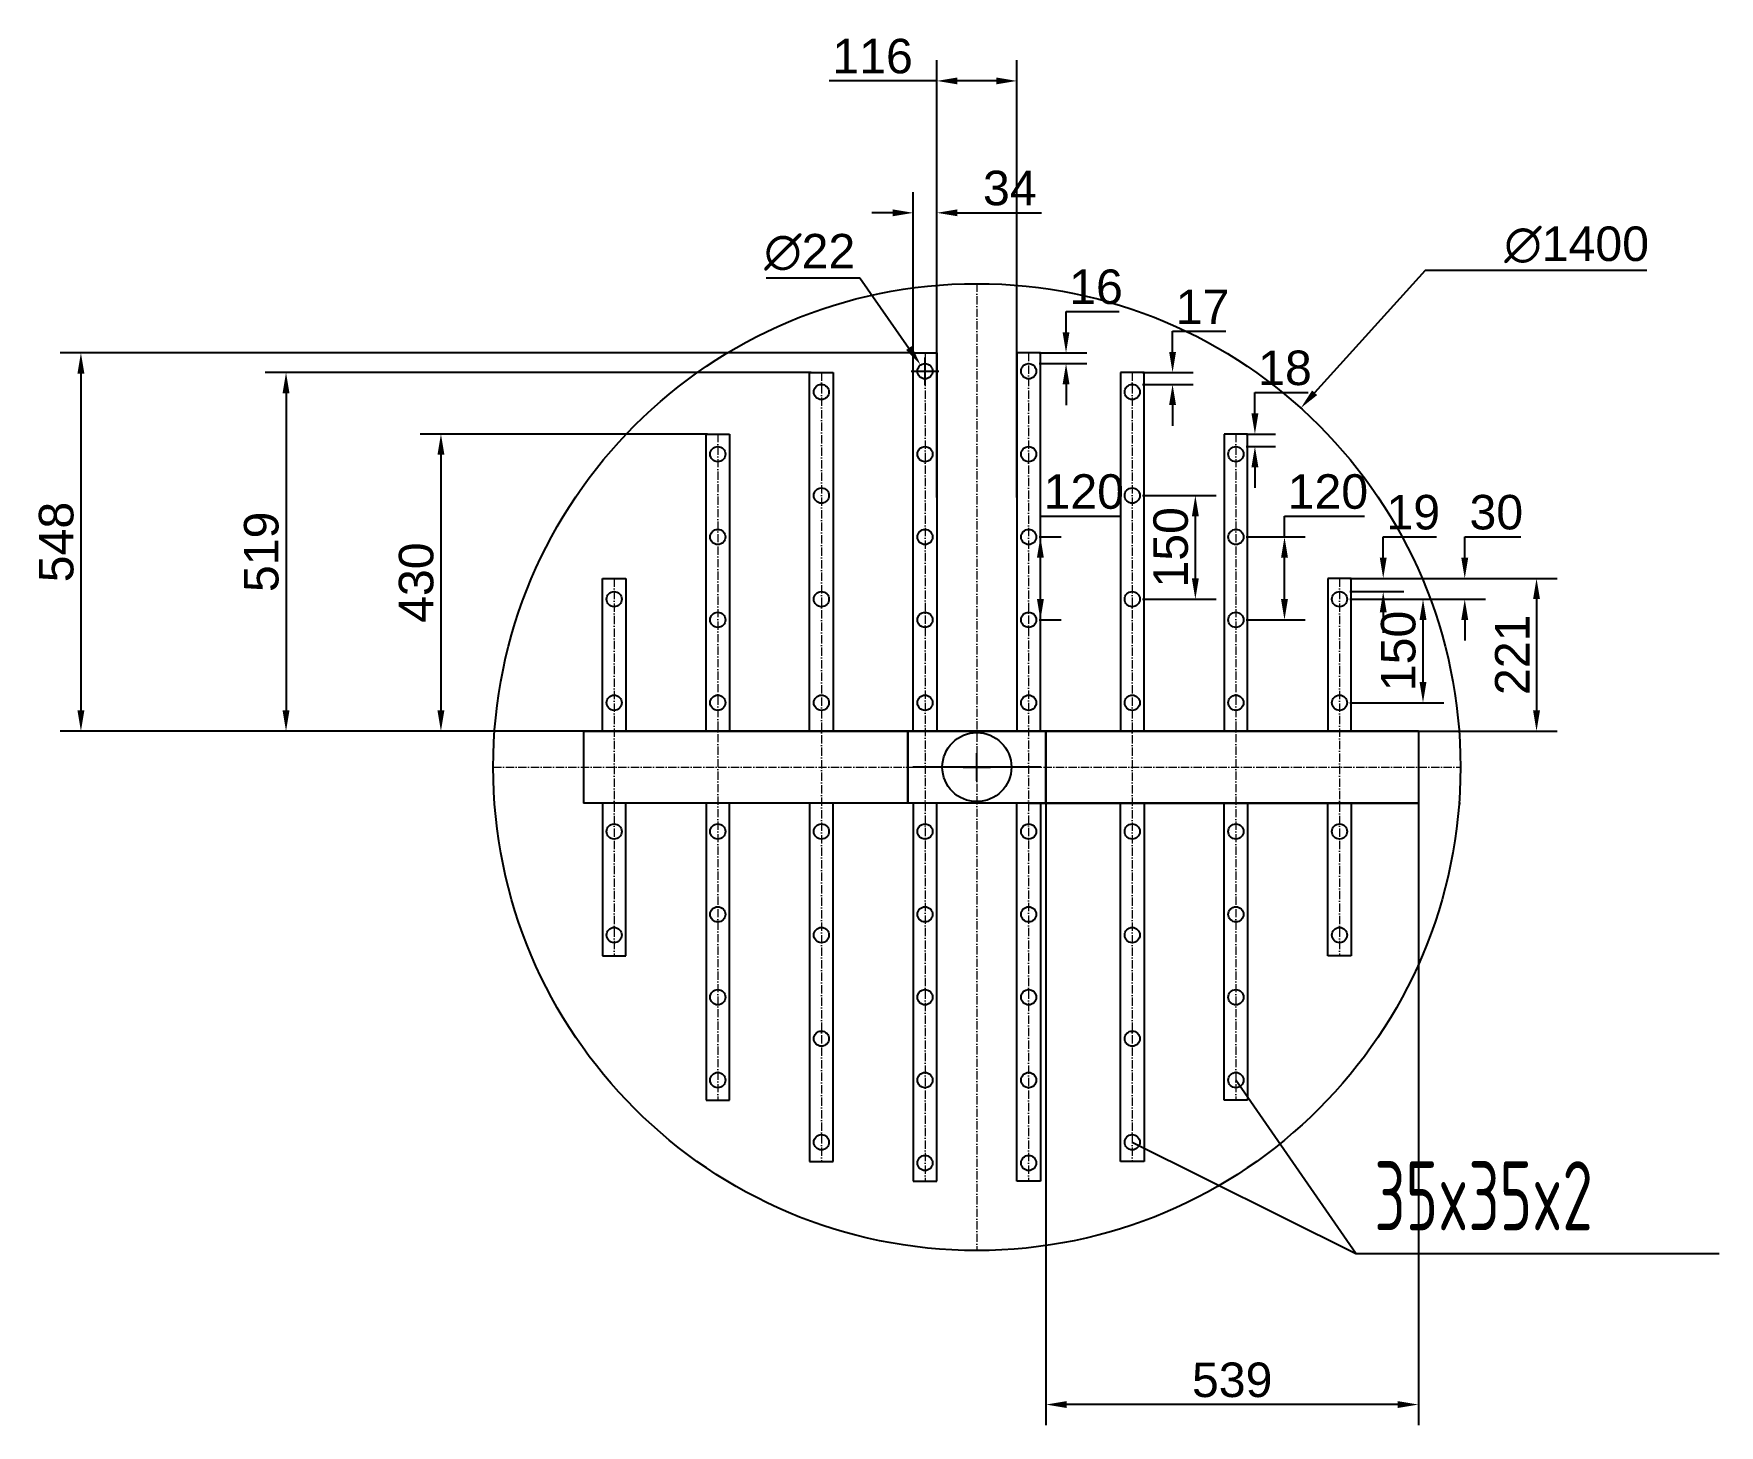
# Model space of a CAD drawing. Header units: inches. Extents: x 23346 to 25785, y 7168 to 9183.
import ezdxf

# ---------------------------------------------------------------- set-up
doc = ezdxf.new("R2010")
doc.units = ezdxf.units.IN
doc.header["$MEASUREMENT"] = 0
doc.linetypes.add('ACAD_ISO04W100', pattern=[30, 24, -3, 0, -3])
doc.linetypes.add('ACAD_ISO10W100', pattern=[18, 12, -3, 0, -3])
doc.layers.get('Defpoints').update_dxf_attribs({"color": 2})
doc.layers.add('1', color=7, linetype='Continuous')
doc.layers.add('Размеры', color=5, linetype='Continuous')
doc.layers.add('Filter_axis', color=10, linetype='ACAD_ISO04W100', lineweight=15)
doc.styles.get("Standard").update_dxf_attribs({"font": 'arial.ttf'})
doc.styles.add('ГОСТ', font='', dxfattribs={"width": 0.8, "height": 2.5})
doc.styles.get('ГОСТ').set_extended_font_data('GOST type A')
doc.dimstyles.new('ГОСТ', dxfattribs={"dimtxt": 50, "dimasz": 30, "dimexe": 30, "dimexo": 15, "dimgap": 10, "dimtad": 1, "dimtoh": 1, "dimdec": 0, "dimzin": 0, "dimdsep": 46, "dimtxsty": 'Standard', "dimcen": 20, "dimadec": 0, "dimazin": 0, "dimtfac": 1, "dimtdec": 0, "dimtofl": 0, "dimtmove": 0, "dimatfit": 3, "dimfxl": 1, "dimtolj": 1, "dimtzin": 0, "dimarcsym": 1})

# ---------------------------------------------------------------- blocks, each defined once
blk = doc.blocks.new('*D9')
at = {"layer": 'Defpoints', "color": 0, "transparency": 16777216}
for p in [(25179.6, 8640.9), (24242, 7601.3)]:
    blk.add_point(p, dxfattribs=at)
at = {"layer": 'Размеры', "color": 0, "lineweight": -2, "transparency": 16777216}
for p, q in [((25359.5, 8840.3), (25199.7, 8663.2)), ((25680.8, 8840.3), (25359.5, 8840.3)), ((24710.8, 8101.1), (24710.8, 8141.1)), ((24690.8, 8121.1), (24730.8, 8121.1))]:
    blk.add_line(p, q, dxfattribs=at)
at = {"layer": 'Размеры', "color": 0, "transparency": 16777216}
blk.add_solid([(25196, 8666.5), (25203.4, 8659.8), (25179.6, 8640.9)], dxfattribs=at)
at = {"layer": 'Размеры', "color": 0, "transparency": 16777216, "insert": (25579, 8877.3), "char_height": 50, "attachment_point": 5}
blk.add_mtext('\\A1;∅1400', dxfattribs=at)
blk = doc.blocks.new('*D10')
at = {"layer": 'Defpoints', "color": 0, "transparency": 16777216}
for p in [(25235.8, 8364.3), (25356.6, 8364.3), (25235.8, 8214.3)]:
    blk.add_point(p, dxfattribs=at)
at = {"layer": 'Размеры', "color": 0, "lineweight": -2, "transparency": 16777216}
for p, q in [((25250.8, 8364.3), (25386.6, 8364.3)), ((25356.6, 8244.3), (25356.6, 8334.3)), ((25250.8, 8214.3), (25386.6, 8214.3))]:
    blk.add_line(p, q, dxfattribs=at)
at = {"layer": 'Размеры', "color": 0, "transparency": 16777216}
for points in [[(25351.6, 8334.3), (25361.6, 8334.3), (25356.6, 8364.3)], [(25351.6, 8244.3), (25361.6, 8244.3), (25356.6, 8214.3)]]:
    blk.add_solid(points, dxfattribs=at)
at = {"layer": 'Размеры', "color": 0, "transparency": 16777216, "insert": (25321, 8289.3), "char_height": 50, "attachment_point": 5, "rotation": 90}
blk.add_mtext('\\A1;150', dxfattribs=at)
blk = doc.blocks.new('*D11')
at = {"layer": 'Defpoints', "color": 0, "transparency": 16777216}
for p in [(25085.8, 8454.3), (25156.1, 8454.3), (25085.8, 8334.3)]:
    blk.add_point(p, dxfattribs=at)
at = {"layer": 'Размеры', "color": 0, "lineweight": -2, "transparency": 16777216}
for p, q in [((25156.1, 8454.3), (25156.1, 8484.3)), ((25156.1, 8484.3), (25271.7, 8484.3)), ((25100.8, 8454.3), (25186.1, 8454.3)), ((25156.1, 8364.3), (25156.1, 8424.3)), ((25100.8, 8334.3), (25186.1, 8334.3))]:
    blk.add_line(p, q, dxfattribs=at)
at = {"layer": 'Размеры', "color": 0, "transparency": 16777216}
for points in [[(25151.1, 8424.3), (25161.1, 8424.3), (25156.1, 8454.3)], [(25151.1, 8364.3), (25161.1, 8364.3), (25156.1, 8334.3)]]:
    blk.add_solid(points, dxfattribs=at)
at = {"layer": 'Размеры', "color": 0, "transparency": 16777216, "insert": (25218.9, 8519.8), "char_height": 50, "attachment_point": 5}
blk.add_mtext('\\A1;120', dxfattribs=at)
blk = doc.blocks.new('*D12')
at = {"layer": 'Defpoints', "color": 0, "transparency": 16777216}
for p in [(24935.8, 8514.3), (25027.1, 8514.3), (24935.8, 8364.3)]:
    blk.add_point(p, dxfattribs=at)
at = {"layer": 'Размеры', "color": 0, "lineweight": -2, "transparency": 16777216}
for p, q in [((24950.8, 8514.3), (25057.1, 8514.3)), ((25027.1, 8394.3), (25027.1, 8484.3)), ((24950.8, 8364.3), (25057.1, 8364.3))]:
    blk.add_line(p, q, dxfattribs=at)
at = {"layer": 'Размеры', "color": 0, "transparency": 16777216}
for points in [[(25022.1, 8484.3), (25032.1, 8484.3), (25027.1, 8514.3)], [(25022.1, 8394.3), (25032.1, 8394.3), (25027.1, 8364.3)]]:
    blk.add_solid(points, dxfattribs=at)
at = {"layer": 'Размеры', "color": 0, "transparency": 16777216, "insert": (24991.6, 8439.3), "char_height": 50, "attachment_point": 5, "rotation": 90}
blk.add_mtext('\\A1;150', dxfattribs=at)
blk = doc.blocks.new('*D13')
at = {"layer": 'Defpoints', "color": 0, "transparency": 16777216}
for p in [(24785.8, 8454.3), (24802.8, 8454.3), (24785.8, 8334.3)]:
    blk.add_point(p, dxfattribs=at)
at = {"layer": 'Размеры', "color": 0, "lineweight": -2, "transparency": 16777216}
for p, q in [((24802.8, 8454.3), (24802.8, 8484.3)), ((24802.8, 8484.3), (24918.4, 8484.3)), ((24800.8, 8454.3), (24832.8, 8454.3)), ((24802.8, 8364.3), (24802.8, 8424.3)), ((24800.8, 8334.3), (24832.8, 8334.3))]:
    blk.add_line(p, q, dxfattribs=at)
at = {"layer": 'Размеры', "color": 0, "transparency": 16777216}
for points in [[(24797.8, 8424.3), (24807.8, 8424.3), (24802.8, 8454.3)], [(24797.8, 8364.3), (24807.8, 8364.3), (24802.8, 8334.3)]]:
    blk.add_solid(points, dxfattribs=at)
at = {"layer": 'Размеры', "color": 0, "transparency": 16777216, "insert": (24865.6, 8519.8), "char_height": 50, "attachment_point": 5}
blk.add_mtext('\\A1;120', dxfattribs=at)
blk = doc.blocks.new('*D14')
at = {"layer": 'Defpoints', "color": 0, "transparency": 16777216}
for p in [(25252.8, 8394.3), (25252.8, 8173.1), (25520.9, 8173.1)]:
    blk.add_point(p, dxfattribs=at)
at = {"layer": 'Размеры', "color": 0, "lineweight": -2, "transparency": 16777216}
for p, q in [((25267.8, 8394.3), (25550.9, 8394.3)), ((25520.9, 8364.3), (25520.9, 8203.1)), ((25267.8, 8173.1), (25550.9, 8173.1))]:
    blk.add_line(p, q, dxfattribs=at)
at = {"layer": 'Размеры', "color": 0, "transparency": 16777216}
for points in [[(25515.9, 8364.3), (25525.9, 8364.3), (25520.9, 8394.3)], [(25515.9, 8203.1), (25525.9, 8203.1), (25520.9, 8173.1)]]:
    blk.add_solid(points, dxfattribs=at)
at = {"layer": 'Размеры', "color": 0, "transparency": 16777216, "insert": (25485.8, 8283.7), "char_height": 50, "attachment_point": 5, "rotation": 90}
blk.add_mtext('\\A1;221', dxfattribs=at)
blk = doc.blocks.new('*D15')
at = {"layer": 'Defpoints', "color": 0, "transparency": 16777216}
for p in [(25235.8, 8394.3), (25417, 8394.3), (25235.8, 8364.3)]:
    blk.add_point(p, dxfattribs=at)
at = {"layer": 'Размеры', "color": 0, "lineweight": -2, "transparency": 16777216}
for p, q in [((25417, 8424.3), (25417, 8454.3)), ((25417, 8454.3), (25498.4, 8454.3)), ((25250.8, 8394.3), (25447, 8394.3)), ((25250.8, 8364.3), (25447, 8364.3)), ((25417, 8334.3), (25417, 8304.3))]:
    blk.add_line(p, q, dxfattribs=at)
at = {"layer": 'Размеры', "color": 0, "transparency": 16777216}
for points in [[(25412, 8424.3), (25422, 8424.3), (25417, 8394.3)], [(25412, 8334.3), (25422, 8334.3), (25417, 8364.3)]]:
    blk.add_solid(points, dxfattribs=at)
at = {"layer": 'Размеры', "color": 0, "transparency": 16777216, "insert": (25462.7, 8489.9), "char_height": 50, "attachment_point": 5}
blk.add_mtext('\\A1;30', dxfattribs=at)
blk = doc.blocks.new('*D16')
at = {"layer": 'Defpoints', "color": 0, "transparency": 16777216}
for p in [(25235.8, 8394.3), (25299, 8394.3), (25235.8, 8375.3)]:
    blk.add_point(p, dxfattribs=at)
at = {"layer": 'Размеры', "color": 0, "lineweight": -2, "transparency": 16777216}
for p, q in [((25299, 8424.3), (25299, 8454.3)), ((25299, 8454.3), (25376, 8454.3)), ((25250.8, 8394.3), (25329, 8394.3)), ((25250.8, 8375.3), (25329, 8375.3)), ((25299, 8345.3), (25299, 8315.3))]:
    blk.add_line(p, q, dxfattribs=at)
at = {"layer": 'Размеры', "color": 0, "transparency": 16777216}
for points in [[(25294, 8424.3), (25304, 8424.3), (25299, 8394.3)], [(25294, 8345.3), (25304, 8345.3), (25299, 8375.3)]]:
    blk.add_solid(points, dxfattribs=at)
at = {"layer": 'Размеры', "color": 0, "transparency": 16777216, "insert": (25342.5, 8489.9), "char_height": 50, "attachment_point": 5}
blk.add_mtext('\\A1;19', dxfattribs=at)
blk = doc.blocks.new('*D17')
at = {"layer": 'Defpoints', "color": 0, "transparency": 16777216}
for p in [(25085.8, 8603.4), (25113.3, 8603.4), (25085.8, 8585.3)]:
    blk.add_point(p, dxfattribs=at)
at = {"layer": 'Размеры', "color": 0, "lineweight": -2, "transparency": 16777216}
for p, q in [((25113.3, 8633.4), (25113.3, 8663.4)), ((25113.3, 8663.4), (25190.3, 8663.4)), ((25100.8, 8603.4), (25143.3, 8603.4)), ((25100.8, 8585.3), (25143.3, 8585.3)), ((25113.3, 8555.3), (25113.3, 8525.3))]:
    blk.add_line(p, q, dxfattribs=at)
at = {"layer": 'Размеры', "color": 0, "transparency": 16777216}
for points in [[(25108.3, 8633.4), (25118.3, 8633.4), (25113.3, 8603.4)], [(25108.3, 8555.3), (25118.3, 8555.3), (25113.3, 8585.3)]]:
    blk.add_solid(points, dxfattribs=at)
at = {"layer": 'Размеры', "color": 0, "transparency": 16777216, "insert": (25156.8, 8698.9), "char_height": 50, "attachment_point": 5}
blk.add_mtext('\\A1;18', dxfattribs=at)
blk = doc.blocks.new('*D18')
at = {"layer": 'Defpoints', "color": 0, "transparency": 16777216}
for p in [(24935.8, 8692.4), (24994.1, 8692.4), (24935.8, 8675.3)]:
    blk.add_point(p, dxfattribs=at)
at = {"layer": 'Размеры', "color": 0, "lineweight": -2, "transparency": 16777216}
for p, q in [((24994.1, 8722.4), (24994.1, 8752.4)), ((24994.1, 8752.4), (25071, 8752.4)), ((24950.8, 8692.4), (25024.1, 8692.4)), ((24950.8, 8675.3), (25024.1, 8675.3)), ((24994.1, 8645.3), (24994.1, 8615.3))]:
    blk.add_line(p, q, dxfattribs=at)
at = {"layer": 'Размеры', "color": 0, "transparency": 16777216}
for points in [[(24989.1, 8722.4), (24999.1, 8722.4), (24994.1, 8692.4)], [(24989.1, 8645.3), (24999.1, 8645.3), (24994.1, 8675.3)]]:
    blk.add_solid(points, dxfattribs=at)
at = {"layer": 'Размеры', "color": 0, "transparency": 16777216, "insert": (25037.5, 8787.5), "char_height": 50, "attachment_point": 5}
blk.add_mtext('\\A1;17', dxfattribs=at)
blk = doc.blocks.new('*D19')
at = {"layer": 'Defpoints', "color": 0, "transparency": 16777216}
for p in [(24785.8, 8720.8), (24839.9, 8720.8), (24785.8, 8705.3)]:
    blk.add_point(p, dxfattribs=at)
at = {"layer": 'Размеры', "color": 0, "lineweight": -2, "transparency": 16777216}
for p, q in [((24839.9, 8750.8), (24839.9, 8780.8)), ((24839.9, 8780.8), (24916.8, 8780.8)), ((24800.8, 8720.8), (24869.9, 8720.8)), ((24800.8, 8705.3), (24869.9, 8705.3)), ((24839.9, 8675.3), (24839.9, 8645.3))]:
    blk.add_line(p, q, dxfattribs=at)
at = {"layer": 'Размеры', "color": 0, "transparency": 16777216}
for points in [[(24834.9, 8750.8), (24844.9, 8750.8), (24839.9, 8720.8)], [(24834.9, 8675.3), (24844.9, 8675.3), (24839.9, 8705.3)]]:
    blk.add_solid(points, dxfattribs=at)
at = {"layer": 'Размеры', "color": 0, "transparency": 16777216, "insert": (24883.3, 8816.3), "char_height": 50, "attachment_point": 5}
blk.add_mtext('\\A1;16', dxfattribs=at)
blk = doc.blocks.new('*D20')
at = {"layer": 'Defpoints', "color": 0, "transparency": 16777216}
for p in [(24629.5, 8703.3), (24642.1, 8685.3)]:
    blk.add_point(p, dxfattribs=at)
at = {"layer": 'Размеры', "color": 0, "lineweight": -2, "transparency": 16777216}
for p, q in [((24406.1, 8829.5), (24541.6, 8829.5)), ((24541.6, 8829.5), (24612.4, 8727.9)), ((24635.8, 8674.3), (24635.8, 8714.3)), ((24615.8, 8694.3), (24655.8, 8694.3))]:
    blk.add_line(p, q, dxfattribs=at)
at = {"layer": 'Размеры', "color": 0, "transparency": 16777216}
blk.add_solid([(24616.5, 8730.8), (24608.3, 8725.1), (24629.5, 8703.3)], dxfattribs=at)
at = {"layer": 'Размеры', "color": 0, "transparency": 16777216, "insert": (24468.9, 8866.5), "char_height": 50, "attachment_point": 5}
blk.add_mtext('\\A1;∅22', dxfattribs=at)
blk = doc.blocks.new('*D21')
at = {"layer": 'Defpoints', "color": 0, "transparency": 16777216}
for p in [(24652.8, 8923.7), (24618.8, 8665.4), (24652.8, 8665.4)]:
    blk.add_point(p, dxfattribs=at)
at = {"layer": 'Размеры', "color": 0, "lineweight": -2, "transparency": 16777216}
for p, q in [((24618.8, 8680.4), (24618.8, 8953.7)), ((24652.8, 8680.4), (24652.8, 8953.7)), ((24588.8, 8923.7), (24558.8, 8923.7)), ((24682.8, 8923.7), (24804.2, 8923.7))]:
    blk.add_line(p, q, dxfattribs=at)
at = {"layer": 'Размеры', "color": 0, "transparency": 16777216}
for points in [[(24588.8, 8928.7), (24588.8, 8918.7), (24618.8, 8923.7)], [(24682.8, 8928.7), (24682.8, 8918.7), (24652.8, 8923.7)]]:
    blk.add_solid(points, dxfattribs=at)
at = {"layer": 'Размеры', "color": 0, "transparency": 16777216, "insert": (24758.5, 8959.3), "char_height": 50, "attachment_point": 5}
blk.add_mtext('\\A1;34', dxfattribs=at)
blk = doc.blocks.new('*D22')
at = {"layer": 'Defpoints', "color": 0, "transparency": 16777216}
for p in [(24335.8, 8603.4), (23935.1, 8173.1), (24335.8, 8173.1)]:
    blk.add_point(p, dxfattribs=at)
at = {"layer": 'Размеры', "color": 0, "lineweight": -2, "transparency": 16777216}
for p, q in [((24320.8, 8603.4), (23905.1, 8603.4)), ((23935.1, 8573.4), (23935.1, 8203.1)), ((24320.8, 8173.1), (23905.1, 8173.1))]:
    blk.add_line(p, q, dxfattribs=at)
at = {"layer": 'Размеры', "color": 0, "transparency": 16777216}
for points in [[(23930.1, 8573.4), (23940.1, 8573.4), (23935.1, 8603.4)], [(23930.1, 8203.1), (23940.1, 8203.1), (23935.1, 8173.1)]]:
    blk.add_solid(points, dxfattribs=at)
at = {"layer": 'Размеры', "color": 0, "transparency": 16777216, "insert": (23899.5, 8388.2), "char_height": 50, "attachment_point": 5, "rotation": 90}
blk.add_mtext('\\A1;430', dxfattribs=at)
blk = doc.blocks.new('*D23')
at = {"layer": 'Defpoints', "color": 0, "transparency": 16777216}
for p in [(24485.8, 8692.4), (23710.9, 8173.1), (24485.8, 8173.1)]:
    blk.add_point(p, dxfattribs=at)
at = {"layer": 'Размеры', "color": 0, "lineweight": -2, "transparency": 16777216}
for p, q in [((24470.8, 8692.4), (23680.9, 8692.4)), ((23710.9, 8662.4), (23710.9, 8203.1)), ((24470.8, 8173.1), (23680.9, 8173.1))]:
    blk.add_line(p, q, dxfattribs=at)
at = {"layer": 'Размеры', "color": 0, "transparency": 16777216}
for points in [[(23705.9, 8662.4), (23715.9, 8662.4), (23710.9, 8692.4)], [(23705.9, 8203.1), (23715.9, 8203.1), (23710.9, 8173.1)]]:
    blk.add_solid(points, dxfattribs=at)
at = {"layer": 'Размеры', "color": 0, "transparency": 16777216, "insert": (23675.3, 8432.8), "char_height": 50, "attachment_point": 5, "rotation": 90}
blk.add_mtext('\\A1;519', dxfattribs=at)
blk = doc.blocks.new('*D24')
at = {"layer": 'Defpoints', "color": 0, "transparency": 16777216}
for p in [(24635.8, 8720.8), (23414, 8173.1), (24635.8, 8173.1)]:
    blk.add_point(p, dxfattribs=at)
at = {"layer": 'Размеры', "color": 0, "lineweight": -2, "transparency": 16777216}
for p, q in [((24620.8, 8720.8), (23384, 8720.8)), ((23414, 8690.8), (23414, 8203.1)), ((24620.8, 8173.1), (23384, 8173.1))]:
    blk.add_line(p, q, dxfattribs=at)
at = {"layer": 'Размеры', "color": 0, "transparency": 16777216}
for points in [[(23409, 8690.8), (23419, 8690.8), (23414, 8720.8)], [(23409, 8203.1), (23419, 8203.1), (23414, 8173.1)]]:
    blk.add_solid(points, dxfattribs=at)
at = {"layer": 'Размеры', "color": 0, "transparency": 16777216, "insert": (23378.5, 8447), "char_height": 50, "attachment_point": 5, "rotation": 90}
blk.add_mtext('\\A1;548', dxfattribs=at)
blk = doc.blocks.new('*D25')
at = {"layer": 'Defpoints', "color": 0, "transparency": 16777216}
for p in [(24810.8, 8121.1), (25350, 8121.1), (24810.8, 7198.1)]:
    blk.add_point(p, dxfattribs=at)
at = {"layer": 'Размеры', "color": 0, "lineweight": -2, "transparency": 16777216}
for p, q in [((24810.8, 8106.1), (24810.8, 7168.1)), ((25350, 8106.1), (25350, 7168.1)), ((25320, 7198.1), (24840.8, 7198.1))]:
    blk.add_line(p, q, dxfattribs=at)
at = {"layer": 'Размеры', "color": 0, "transparency": 16777216}
for points in [[(24840.8, 7203.1), (24840.8, 7193.1), (24810.8, 7198.1)], [(25320, 7203.1), (25320, 7193.1), (25350, 7198.1)]]:
    blk.add_solid(points, dxfattribs=at)
at = {"layer": 'Размеры', "color": 0, "transparency": 16777216, "insert": (25080.4, 7233.6), "char_height": 50, "attachment_point": 5}
blk.add_mtext('\\A1;539', dxfattribs=at)
blk = doc.blocks.new('*D26')
at = {"layer": 'Defpoints', "color": 0, "transparency": 16777216}
for p in [(24652.8, 9114.7), (24652.8, 8496.5), (24768.8, 8496.5)]:
    blk.add_point(p, dxfattribs=at)
at = {"layer": 'Размеры', "color": 0, "lineweight": -2, "transparency": 16777216}
for p, q in [((24652.8, 8511.5), (24652.8, 9144.7)), ((24768.8, 8511.5), (24768.8, 9144.7)), ((24652.8, 9114.7), (24497.1, 9114.7)), ((24738.8, 9114.7), (24682.8, 9114.7))]:
    blk.add_line(p, q, dxfattribs=at)
at = {"layer": 'Размеры', "color": 0, "transparency": 16777216}
for points in [[(24682.8, 9119.7), (24682.8, 9109.7), (24652.8, 9114.7)], [(24738.8, 9119.7), (24738.8, 9109.7), (24768.8, 9114.7)]]:
    blk.add_solid(points, dxfattribs=at)
at = {"layer": 'Размеры', "color": 0, "transparency": 16777216, "insert": (24559.9, 9150.3), "char_height": 50, "attachment_point": 5}
blk.add_mtext('\\A1;116', dxfattribs=at)

msp = doc.modelspace()

# ---------------------------------------------------------------- linework, layer by layer
at = {"layer": '1'}
for p, q in [((24618.8, 8173.1), (24618.8, 8720.8)), ((24618.8, 8720.8), (24652.8, 8720.8)), ((24652.8, 8720.8), (24652.8, 8173.1)), ((24768.8, 8720.8), (24768.8, 8173.1)), ((24802.8, 8720.8), (24768.8, 8720.8)), ((24802.8, 8173.1), (24802.8, 8720.8)), ((24468.8, 8173.1), (24468.8, 8692.4)), ((24468.8, 8692.4), (24502.8, 8692.4)), ((24502.8, 8692.4), (24502.8, 8173.1)), ((24918.8, 8692.4), (24918.8, 8173.1)), ((24952.8, 8692.4), (24918.8, 8692.4)), ((24952.8, 8173.1), (24952.8, 8692.4)), ((24318.8, 8173.1), (24318.8, 8603.4)), ((24318.8, 8603.4), (24352.8, 8603.4)), ((24352.8, 8603.4), (24352.8, 8173.1)), ((25068.8, 8603.4), (25068.8, 8173.1)), ((25102.8, 8603.4), (25068.8, 8603.4)), ((25102.8, 8173.1), (25102.8, 8603.4)), ((24168.8, 8173.1), (24168.8, 8394.3)), ((24168.8, 8394.3), (24202.8, 8394.3)), ((24202.8, 8394.3), (24202.8, 8173.1)), ((25218.8, 8394.3), (25218.8, 8173.1)), ((25252.8, 8394.3), (25218.8, 8394.3)), ((25252.8, 8173.1), (25252.8, 8394.3)), ((24141.5, 8173.1), (24141.5, 8069.1)), ((24610.8, 8173.1), (24610.8, 8069.1)), ((24810.8, 8173.1), (24810.8, 8069.1)), ((25350, 8173.1), (25350, 8069.1)), ((24803.3, 8121.1), (24618.3, 8121.1)), ((24168.8, 8069.1), (24168.8, 7847.8)), ((24202.8, 7847.8), (24202.8, 8069.1)), ((24318.8, 8069.1), (24318.8, 7638.8)), ((24352.8, 7638.8), (24352.8, 8069.1)), ((24468.8, 8069.1), (24468.8, 7549.8)), ((24502.8, 7549.8), (24502.8, 8069.1)), ((24618.8, 8069.1), (24618.8, 7521.4)), ((24652.8, 7521.4), (24652.8, 8069.1)), ((24768.8, 7521.4), (24768.8, 8069.1)), ((24802.8, 8069.1), (24802.8, 7521.4)), ((24918.8, 7549.8), (24918.8, 8069.1)), ((24952.8, 8069.1), (24952.8, 7549.8)), ((25068.8, 7638.8), (25068.8, 8069.1)), ((25102.8, 8069.1), (25102.8, 7638.8)), ((25218.8, 7847.8), (25218.8, 8069.1)), ((25252.8, 8069.1), (25252.8, 7847.8)), ((24168.8, 7847.8), (24202.8, 7847.8)), ((25252.8, 7847.8), (25218.8, 7847.8)), ((24318.8, 7638.8), (24352.8, 7638.8)), ((25102.8, 7638.8), (25068.8, 7638.8)), ((24468.8, 7549.8), (24502.8, 7549.8)), ((24952.8, 7549.8), (24918.8, 7549.8)), ((24618.8, 7521.4), (24652.8, 7521.4)), ((24802.8, 7521.4), (24768.8, 7521.4))]:
    msp.add_line(p, q, dxfattribs=at)
at = {"layer": '1', "color": 3}
for p, q in [((24610.8, 8173.1), (24810.8, 8173.1)), ((24610.8, 8069.1), (24610.8, 8173.1)), ((24810.8, 8069.1), (24810.8, 8173.1)), ((24810.8, 8069.1), (24610.8, 8069.1))]:
    msp.add_line(p, q, dxfattribs=at)
at = {"layer": '1'}
for points in [[(24141.5, 8173.1), (25350, 8173.1)], [(25350, 8173.1), (24141.5, 8173.1)], [(25408.9, 8173.1), (25410.8, 8173.1)], [(25350, 8069.1), (24141.5, 8069.1)], [(24785.8, 8069.1), (25350, 8069.1)], [(25408.9, 8069.1), (25410.8, 8069.1)]]:
    msp.add_lwpolyline(points, dxfattribs=at)
for centre, radius in [((24710.8, 8121.1), 700), ((24635.8, 8694.3), 11), ((24785.8, 8694.3), 11), ((24485.8, 8664.3), 11), ((24935.8, 8664.3), 11), ((24335.8, 8574.3), 11), ((24635.8, 8574.3), 11), ((24785.8, 8574.3), 11), ((25085.8, 8574.3), 11), ((24485.8, 8514.3), 11), ((24935.8, 8514.3), 11), ((24335.8, 8454.3), 11), ((24635.8, 8454.3), 11), ((24785.8, 8454.3), 11), ((25085.8, 8454.3), 11), ((24185.8, 8364.3), 11), ((24485.8, 8364.3), 11), ((24935.8, 8364.3), 11), ((25235.8, 8364.3), 11), ((24335.8, 8334.3), 11), ((24635.8, 8334.3), 11), ((24785.8, 8334.3), 11), ((25085.8, 8334.3), 11), ((24185.8, 8214.3), 11), ((24335.8, 8214.3), 11), ((24485.8, 8214.3), 11), ((24635.8, 8214.3), 11), ((24785.8, 8214.3), 11), ((24935.8, 8214.3), 11), ((25085.8, 8214.3), 11), ((25235.8, 8214.3), 11), ((24710.8, 8121.1), 50), ((24185.8, 8027.9), 11), ((24335.8, 8027.9), 11), ((24485.8, 8027.9), 11), ((24635.8, 8027.9), 11), ((24785.8, 8027.9), 11), ((24935.8, 8027.9), 11), ((25085.8, 8027.9), 11), ((25235.8, 8027.9), 11), ((24335.8, 7907.9), 11), ((24635.8, 7907.9), 11), ((24785.8, 7907.9), 11), ((25085.8, 7907.9), 11), ((24185.8, 7877.9), 11), ((24485.8, 7877.9), 11), ((24935.8, 7877.9), 11), ((25235.8, 7877.9), 11), ((24335.8, 7787.9), 11), ((24635.8, 7787.9), 11), ((24785.8, 7787.9), 11), ((25085.8, 7787.9), 11), ((24485.8, 7727.9), 11), ((24935.8, 7727.9), 11), ((24335.8, 7667.9), 11), ((24635.8, 7667.9), 11), ((24785.8, 7667.9), 11), ((25085.8, 7667.9), 11), ((24485.8, 7577.9), 11), ((24935.8, 7577.9), 11), ((24635.8, 7547.9), 11), ((24785.8, 7547.9), 11)]:
    msp.add_circle(centre, radius, dxfattribs=at)
at = {"layer": 'Filter_axis', "linetype": 'ACAD_ISO10W100'}
for points in [[(24710.8, 8821.1), (24710.8, 7421.1)], [(24635.8, 8720.8), (24635.8, 7521.4)], [(24785.8, 8720.8), (24785.8, 7521.4)], [(24485.8, 8692.4), (24485.8, 7549.8)], [(24935.8, 8692.4), (24935.8, 7549.8)], [(24335.8, 8603.4), (24335.8, 7638.8)], [(25085.8, 8603.4), (25085.8, 7638.8)], [(24185.8, 8394.3), (24185.8, 7847.8)], [(25235.8, 8394.3), (25235.8, 7847.8)], [(24010.8, 8121.1), (25410.8, 8121.1)]]:
    msp.add_lwpolyline(points, dxfattribs=at)
at = {"layer": 'Размеры'}
for p, q in [((25259.2, 7416.6), (25085.8, 7667.9)), ((24935.8, 7577.9), (25259.2, 7416.6)), ((25259.2, 7416.6), (25785.4, 7416.6))]:
    msp.add_line(p, q, dxfattribs=at)

# ---------------------------------------------------------------- texts
at = {"layer": 'Размеры', "insert": (25286.1, 7550.4), "char_height": 100, "attachment_point": 1, "style": 'ГОСТ'}
msp.add_mtext_dynamic_manual_height_columns('35x35x2', width=281.349, gutter_width=12.5, heights=[0], dxfattribs=at)

# ---------------------------------------------------------------- dimensions: what is measured, and where the dimension line sits
at = {"layer": 'Размеры'}
for base, p1, p2, picture, middle in [((24652.8, 9114.7), (24768.8, 8496.5), (24652.8, 8496.5), '*D26', (24559.9, 9150.3)), ((24652.8, 8923.7), (24618.8, 8665.4), (24652.8, 8665.4), '*D21', (24758.5, 8959.3)), ((24810.8, 7198.1), (25350, 8121.1), (24810.8, 8121.1), '*D25', (25080.4, 7233.6))]:
    dim = msp.add_linear_dim(base=base, p1=p1, p2=p2, dimstyle='ГОСТ', dxfattribs=at)
    dim.commit()
    dim.dimension.update_dxf_attribs({"geometry": picture, "text_midpoint": middle})
for p1, p2, picture, middle in [((24242, 7601.3), (25179.6, 8640.9), '*D9', (25579, 8840.3)), ((24642.1, 8685.3), (24629.5, 8703.3), '*D20', (24468.9, 8829.5))]:
    dim = msp.add_diameter_dim_2p(p1=p1, p2=p2, dimstyle='ГОСТ', dxfattribs=at)
    dim.commit()
    dim.dimension.update_dxf_attribs({"geometry": picture, "text_midpoint": middle, "dimtype": 163})
for base, p1, p2, picture, middle in [((24839.89, 8720.8195), (24785.7862, 8705.2954), (24785.7862, 8720.8195), '*D19', (24883.3314, 8816.3482)), ((24994.1, 8692.4), (24935.8, 8675.3), (24935.8, 8692.4), '*D18', (25037.5, 8787.5)), ((23414, 8173.1), (24635.8, 8720.8), (24635.8, 8173.1), '*D24', (23378.5, 8447)), ((25113.3, 8603.4), (25085.8, 8585.3), (25085.8, 8603.4), '*D17', (25156.8, 8698.9)), ((23710.9, 8173.1), (24485.8, 8692.4), (24485.8, 8173.1), '*D23', (23675.3, 8432.8)), ((23935.1, 8173.1), (24335.8, 8603.4), (24335.8, 8173.1), '*D22', (23899.5, 8388.2)), ((24802.8, 8454.3), (24785.8, 8334.3), (24785.8, 8454.3), '*D13', (24865.6, 8519.8)), ((25156.1, 8454.3), (25085.8, 8334.3), (25085.8, 8454.3), '*D11', (25218.9, 8519.8)), ((25417, 8394.3), (25235.8, 8364.3), (25235.8, 8394.3), '*D15', (25462.7, 8489.9)), ((25299, 8394.3), (25235.8, 8375.3), (25235.8, 8394.3), '*D16', (25342.5, 8489.9)), ((25027.1, 8514.3), (24935.8, 8364.3), (24935.8, 8514.3), '*D12', (24991.6, 8439.3)), ((25520.9, 8173.1), (25252.8, 8394.3), (25252.8, 8173.1), '*D14', (25485.8, 8283.7)), ((25356.6, 8364.3), (25235.8, 8214.3), (25235.8, 8364.3), '*D10', (25321, 8289.3))]:
    dim = msp.add_linear_dim(base=base, p1=p1, p2=p2, angle=90, dimstyle='ГОСТ', dxfattribs=at)
    dim.commit()
    dim.dimension.update_dxf_attribs({"geometry": picture, "text_midpoint": middle})

doc.saveas('drawing.dxf')
